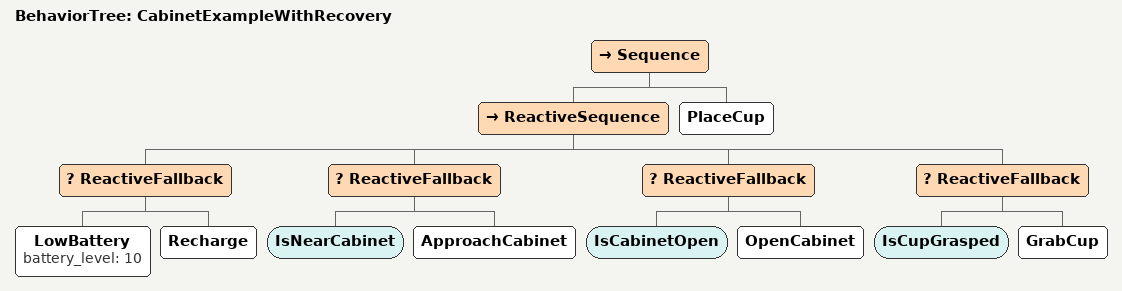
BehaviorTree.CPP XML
<?xml version="1.0" encoding="UTF-8"?>
<root BTCPP_format="4">
  <BehaviorTree ID="CabinetExampleWithRecovery">
    <Sequence>
      <ReactiveSequence>
        <ReactiveFallback>
          <LowBattery battery_level="10"/>
          <Recharge/>
        </ReactiveFallback>
        <ReactiveFallback>
          <IsNearCabinet/>
          <ApproachCabinet/>
        </ReactiveFallback>
        <ReactiveFallback>
          <IsCabinetOpen/>
          <OpenCabinet/>
        </ReactiveFallback>
        <ReactiveFallback>
          <IsCupGrasped/>
          <GrabCup/>
        </ReactiveFallback>
      </ReactiveSequence>
      <PlaceCup/>
    </Sequence>
  </BehaviorTree>

</root>
